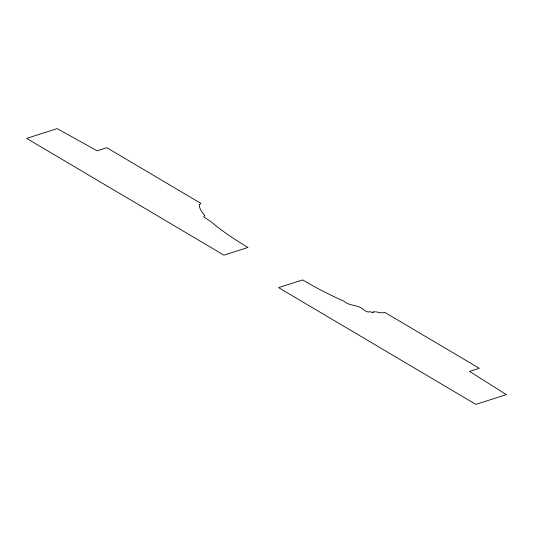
<?xml version="1.0" encoding="UTF-8"?>
<svg xmlns="http://www.w3.org/2000/svg" width="533" height="533" viewBox="0 0 533 533"><rect width="100%" height="100%" fill="white"/><g stroke="black" fill="none" stroke-linecap="round" stroke-linejoin="round"><path stroke-width="0.8" d="M372.84 312.298L372.554 312.331A8.368 1.612 28.6 0 1 372.161 312.331A2.765 0.533 28.6 0 1 371.814 312.265L369.422 311.618L369.003 311.978A4.624 0.893 28.6 0 1 364.525 310.479C358.449 304.15 350.034 306.695 343.705 301.078A78.131 15.044 28.6 0 1 302.644 279.918L278.586 287.627L475.849 404.394L506.35 394.62L469.606 371.401L479.274 368.296L384.999 312.491C381.701 313.884 375.352 310.899 373.227 311.992M373.287 312.025A6.776 1.306 28.6 0 1 372.9 312.318M199.642 204.625C198.616 209.049 202.747 212.341 204.799 215.705L204.485 216.032A6.289 1.213 28.6 0 0 205.005 217.824L210.682 221.415A78.131 15.044 28.6 0 0 247.965 247.439L223.913 255.147L26.65 138.38L57.151 128.606L97.119 150.792L106.793 147.694L200.841 203.366L199.642 204.625"/></g></svg>
